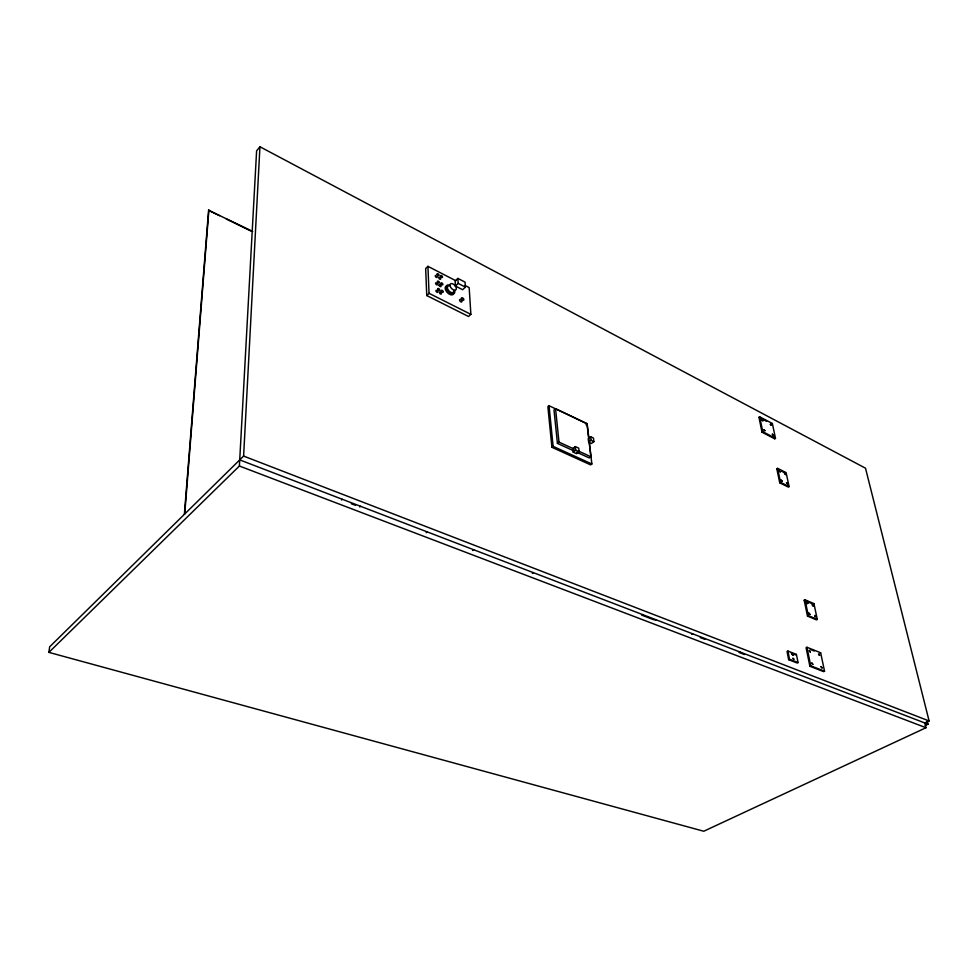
<?xml version="1.0" encoding="UTF-8"?>
<svg xmlns="http://www.w3.org/2000/svg" width="978" height="978" viewBox="0 0 978 978"><rect width="100%" height="100%" fill="white"/><g stroke="black" fill="none" stroke-linecap="round" stroke-linejoin="round"><path stroke-width="1.47" d="M243.608 456.078L259.94 146.761L865.506 468.205L929.1 720.957L924.809 722.962L926.007 727.73L703.757 831.239L48.9 652.375L49.658 646.825L243.608 456.078L929.1 720.957M48.9 652.375L239.39 466.017L256.603 150.893L259.94 146.761M184.377 514.33L208.595 210.294L252.715 231.407M184.72 513.988L208.901 209.915M455.87 280.747L427.924 266.334L425.662 268.559L426.75 295.552L468.56 316.493L470.87 314.354L469.171 287.605L465.186 285.552M426.75 295.552L429.049 293.327L427.924 266.334M457.863 278.4L455.125 281.028L455.406 286.004L462.631 289.72L465.381 287.104L465.076 282.141L457.863 278.4L458.156 283.388L455.406 286.004M341.505 499.978L342.3 499.281M359.733 506.971L360.54 506.286M588.89 438.706L587.13 423.841L549.049 405.736L547.876 406.677L551.91 447.288L590.675 464.892L591.873 463.988L589.245 441.677M576.812 452.252L589.294 457.949L590.895 456.75L586.983 423.621L555.553 408.682L553.988 409.941L557.411 443.376L574.037 450.98M426.163 532.692L427.19 531.885M551.91 447.288L553.108 446.359L549.049 405.736M557.411 443.376L559 442.129L555.553 408.682M585.969 424.745L587.13 423.841M575.296 446.579L572.802 448.499L573.206 452.129L576.629 453.694L579.123 451.787L578.719 448.156L575.296 446.579L575.7 450.21L573.206 452.129M590.688 436.763L588.218 438.657L588.634 442.203L591.409 443.499L593.89 441.604L593.463 438.058L590.688 436.763L591.115 440.308L593.89 441.604M588.634 442.203L591.115 440.308M472.631 550.504L473.67 549.734M532.338 573.401L533.389 572.656M758.965 417.325L759.698 416.811L772.351 423.486L775.481 438.303L774.723 438.816L762.009 432.203L758.965 417.325L766.556 421.335M771.618 424L772.351 423.486M762.009 432.203L762.754 431.689L775.481 438.303M776.838 468.853L777.608 468.352L786.129 472.631L789.087 486.579L788.317 487.081L779.747 482.839L776.838 468.853L779.27 470.076M779.747 482.839L780.517 482.337L789.087 486.579M642.595 614.6L641.739 615.125L653.817 619.759M655.15 620.272L656.006 619.746M691.788 634.331L692.644 633.817M705.334 638.683L704.478 639.196L700.248 637.57M804.185 600.247L805.016 599.771L813.94 603.622L817.29 619.404L816.459 619.869L807.486 616.091L804.185 600.247L813.109 604.086L813.94 603.622M740.004 651.996L739.136 652.485L744.478 654.526M807.486 616.091L808.329 615.627L817.29 619.404M787.913 651.055L787.058 651.519L788.647 659.685L797.18 663.011L798.036 662.546L796.422 654.416L787.913 651.055L789.515 659.209L798.036 662.546M806.948 647.265L806.092 647.729L809.882 666.25L823.672 671.654L824.54 671.201L820.652 652.778L806.948 647.265L810.75 665.798L824.54 671.201M796.422 654.416L795.554 654.881L791.312 653.206M788.647 659.685L789.515 659.209M819.796 653.243L820.652 652.778M809.882 666.25L810.75 665.798M925.261 725.48L928.012 724.197L927.278 721.251M239.39 466.017L926.007 727.73M239.72 459.892L928.012 724.197M351.322 503.743L355.527 505.357M810.212 649.38L814.319 651.03M553.108 446.359L591.873 463.988M559 442.129L574.245 449.122M578.414 451.029L590.895 456.75M575.7 450.21L579.123 451.787M208.595 210.294L219.549 215.673M226.395 219.023L251.04 231.101M781.703 471.298L785.358 473.132M429.049 293.327L470.87 314.354M458.156 283.388L465.381 287.104M774.099 435.858L774.723 438.816M777.608 468.352L780.517 482.337M805.016 599.771L808.329 615.627M759.698 416.811L762.754 431.689M461.787 300.711A1.54 0.856 47.9 0 1 461.139 301.982A1.54 0.856 47.9 0 1 459.562 300.124A1.54 0.856 47.9 0 1 461.017 299.806M440.552 278.253A1.247 0.685 47.1 0 1 440.1 279.268A1.247 0.685 47.1 0 1 438.755 277.923A1.247 0.685 47.1 0 1 439.684 277.373M436.921 276.212A1.247 0.685 47 0 1 436.909 277.483A1.247 0.685 47 0 1 435.467 276.578A1.247 0.685 47 0 1 435.723 275.454M437.533 284.109A1.247 0.697 47.1 0 1 436.714 284.794A1.247 0.697 47.1 0 1 435.601 283.278A1.247 0.697 47.1 0 1 436.799 283.119M441.102 292.789A1.247 0.697 47.3 0 1 440.882 294.097A1.247 0.697 47.3 0 1 439.452 292.654A1.247 0.697 47.3 0 1 440.65 292.324M437.606 291.016A1.247 0.697 47.2 0 1 437.533 292.336A1.247 0.697 47.2 0 1 436.054 291.224A1.247 0.697 47.2 0 1 436.628 290.295M453.743 290.979A4.034 2.237 47.5 0 1 449.489 291.432A4.034 2.237 47.5 0 1 448.205 286.163M454.636 290.454A5.428 3.007 47.5 0 1 451.86 293.718A5.428 3.007 47.5 0 1 446.481 288.265A5.428 3.007 47.5 0 1 449.257 285.026M453.731 292.593A5.416 3.007 47.5 0 1 450.406 294.659A5.416 3.007 47.5 0 1 445.503 289.708A5.416 3.007 47.5 0 1 447.154 285.943M821.055 666.654L822.009 667.962L821.055 666.654M819.588 655.321L818.537 654.245L819.588 655.321M811.862 663.035L812.828 664.355L811.862 663.035M815.786 616.605C814.014 617.778 814.723 613.292 815.786 616.605M809.332 650.688L810.285 651.996L809.332 650.688M812.253 604.844L813.439 606.25L812.253 604.844M808.769 613.059L809.967 614.477L808.769 613.059M807.816 603.499C806.031 604.649 806.764 600.211 807.816 603.499M793.879 659.209L792.962 658.292L793.879 659.209M792.107 654.27L792.999 655.309L792.107 654.27M787.681 484.012L786.532 482.814L787.681 484.012M785.689 474.599L784.552 473.401L785.689 474.599M782.217 481.286L781.055 480.088L782.217 481.286M780.236 471.861L779.087 470.662L780.236 471.861M772.351 434.195L773.292 435.332L772.351 434.195M771.287 425.247L770.334 424.232L771.287 425.247M764.894 430.723L763.928 429.697L764.894 430.723M762.852 420.809L761.886 419.782L762.852 420.809M461.457 298.693A1.54 0.856 47.9 0 0 463.523 300.234A1.54 0.856 47.9 0 0 462.863 298.07A1.54 0.856 47.9 0 0 461.457 298.693M440.613 276.224A1.247 0.685 47.2 0 0 442.276 277.471A1.247 0.685 47.2 0 0 441.763 275.759A1.247 0.685 47.2 0 0 440.613 276.224M437.129 274.439A1.247 0.685 47 0 0 438.804 275.686A1.247 0.685 47 0 0 438.291 273.974A1.247 0.685 47 0 0 437.129 274.439M440.968 283.608A1.247 0.697 47.2 0 0 442.631 284.855A1.247 0.697 47.2 0 0 442.117 283.131A1.247 0.697 47.2 0 0 440.968 283.608M439.134 285.38A1.247 0.697 47.2 0 0 440.797 286.627A1.247 0.697 47.2 0 0 440.283 284.904A1.247 0.697 47.2 0 0 439.134 285.38M437.472 281.835A1.247 0.697 47.1 0 0 439.146 283.082A1.247 0.697 47.1 0 0 438.633 281.346A1.247 0.697 47.1 0 0 437.472 281.835M441.322 291.053A1.247 0.697 47.3 0 0 442.997 292.3A1.247 0.697 47.3 0 0 442.484 290.564A1.247 0.697 47.3 0 0 441.322 291.053M437.814 289.28A1.259 0.697 47.2 0 0 439.501 290.527A1.259 0.697 47.2 0 0 438.988 288.779A1.259 0.697 47.2 0 0 437.814 289.28M450.112 286.089A4.034 2.225 47.5 0 0 455.503 290.111A4.034 2.225 47.5 0 0 453.804 284.5A4.034 2.225 47.5 0 0 450.112 286.089"/></g></svg>
